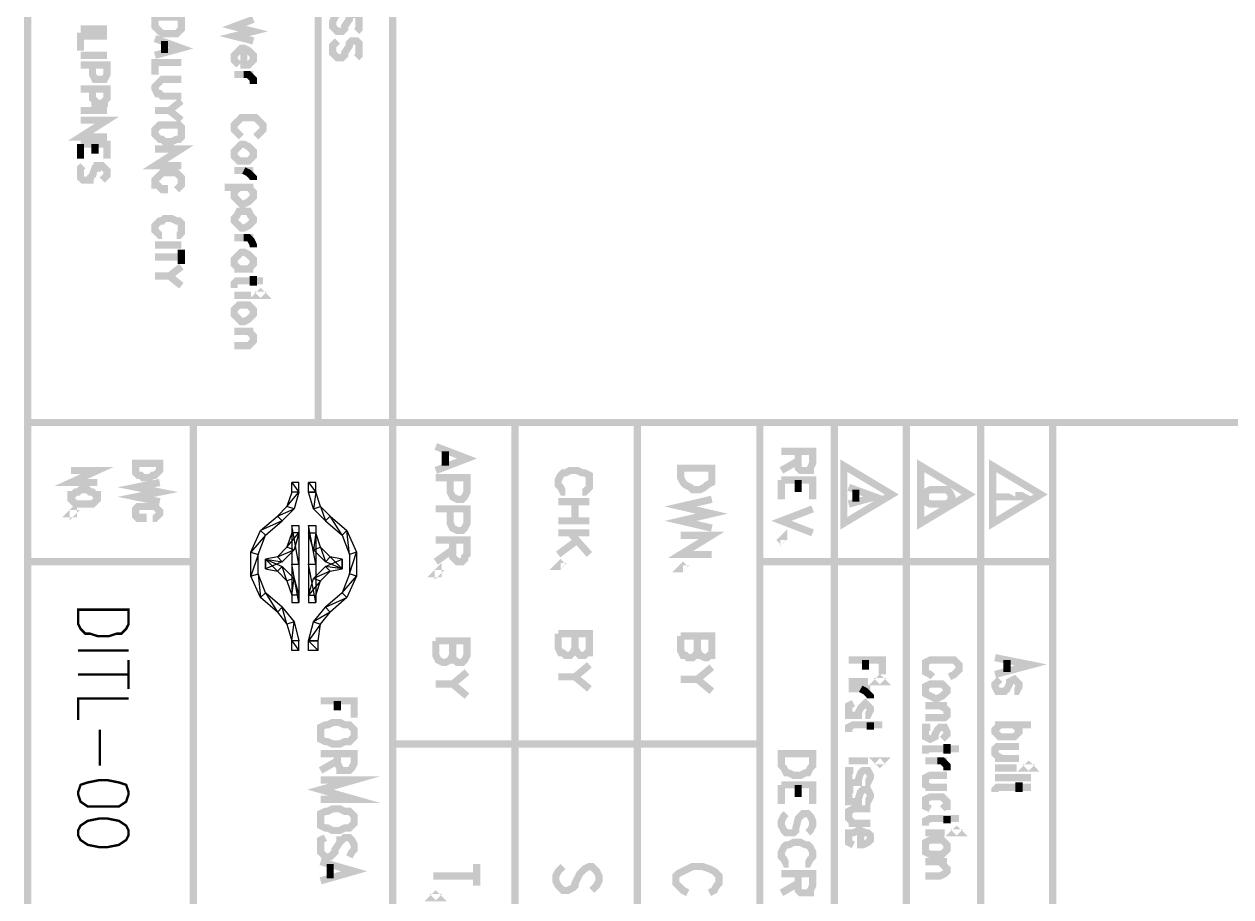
# Model space of a CAD drawing. Extents: x 0.7 to 7.6, y 0.2 to 11.5.
# Drawn here: x 0.685 to 2.361, y 1.188 to 2.4 of the extents above; entities that cross this region are included whole.
import ezdxf

# ---------------------------------------------------------------- set-up
doc = ezdxf.new("R2010")
doc.units = 0
doc.layers.get('0').update_dxf_attribs({"linetype": 'CONTINUOUS'})

msp = doc.modelspace()

# ---------------------------------------------------------------- linework, layer by layer
at = {"color": 0}
for points, const_width in [([(0.689996, 0.276693), (0.689996, 11.1467)], 0.009999), ([(1.19667, 0.276693), (1.19667, 11.1467)], 0.009999), ([(1.09332, 1.84668), (1.09332, 4.62999)], 0.009999), ([(1.14665, 2.38997), (1.15001, 2.39333), (1.15001, 2.39665), (1.15001, 2.40332), (1.15001, 2.41), (1.14665, 2.41336), (1.14334, 2.41336), (1.13997, 2.41336), (1.13666, 2.41), (1.13666, 2.40668), (1.12999, 2.39665), (1.12999, 2.39333), (1.12668, 2.38997), (1.12332, 2.38997), (1.12001, 2.38997), (1.11664, 2.39333), (1.11334, 2.39665), (1.11334, 2.40332), (1.11664, 2.41), (1.12001, 2.41336)], 0.009999), ([(0.800022, 2.39333), (0.763346, 2.39333)], 0.009999), ([(1.00331, 2.40668), (0.976671, 2.39665), (1.00331, 2.38997), (0.976671, 2.38336), (1.00331, 2.37668)], 0.009999), ([(0.800022, 2.38336), (0.763346, 2.38336), (0.763346, 2.36333)], 0.009999), ([(0.866644, 2.37999), (0.903321, 2.36664), (0.866644, 2.35667)], 0.009999), ([(0.879992, 2.37668), (0.879992, 2.36003)], 0.009999), ([(1.14665, 2.35335), (1.15001, 2.35667), (1.15001, 2.36003), (1.15001, 2.37001), (1.15001, 2.37332), (1.14665, 2.37668), (1.14334, 2.37668), (1.13997, 2.37668), (1.13666, 2.37332), (1.13666, 2.37001), (1.12999, 2.36003), (1.12999, 2.35667), (1.12668, 2.35335), (1.12332, 2.35335), (1.12001, 2.35335), (1.11664, 2.35667), (1.11334, 2.36003), (1.11334, 2.37001), (1.11664, 2.37332), (1.12001, 2.37668)], 0.009999), ([(0.990018, 2.36664), (0.990018, 2.34332), (0.99669, 2.34332), (1, 2.34668), (1.00331, 2.34999), (1.00331, 2.35667), (1, 2.36003), (0.99669, 2.36333), (0.990018, 2.36664), (0.986654, 2.36664), (0.983344, 2.36333), (0.979981, 2.36003), (0.976671, 2.35667), (0.976671, 2.34999), (0.979981, 2.34668), (0.983344, 2.34332)], 0.009999), ([(0.800022, 2.35667), (0.763346, 2.35667)], 0.009999), ([(0.763346, 2.34332), (0.800022, 2.34332), (0.800022, 2.33003), (0.796658, 2.32335), (0.793349, 2.32335), (0.786675, 2.32335), (0.783311, 2.32335), (0.780003, 2.33003), (0.780003, 2.34332)], 0.009999), ([(0.903321, 2.34668), (0.866644, 2.34668), (0.866644, 2.33003)], 0.009999), ([(1.00331, 2.33003), (0.976671, 2.33003)], 0.009999), ([(0.990018, 2.33003), (0.99669, 2.33003), (1, 2.32667), (1.00331, 2.32335), (1.00331, 2.31668)], 0.009999), ([(0.763346, 2.31), (0.800022, 2.31), (0.800022, 2.29665), (0.796658, 2.29335), (0.796658, 2.28999), (0.793349, 2.28999), (0.786675, 2.28999), (0.783311, 2.28999), (0.783311, 2.29335), (0.780003, 2.29665), (0.780003, 2.31)], 0.009999), ([(0.903321, 2.32335), (0.876682, 2.32335), (0.873318, 2.31999), (0.870008, 2.31668), (0.866644, 2.31332), (0.866644, 2.31), (0.870008, 2.30333), (0.873318, 2.30333), (0.876682, 2.30003), (0.903321, 2.30003)], 0.009999), ([(0.903321, 2.29335), (0.886664, 2.28), (0.866644, 2.28)], 0.009999), ([(0.800022, 2.28), (0.763346, 2.28)], 0.009999), ([(0.903321, 2.26665), (0.886664, 2.28)], 0.009999), ([(0.763346, 2.26665), (0.800022, 2.26665), (0.763346, 2.24333), (0.800022, 2.24333)], 0.009999), ([(1.00667, 2.24333), (1.00998, 2.24669), (1.01335, 2.25), (1.01666, 2.25331), (1.01666, 2.25999), (1.01335, 2.26335), (1.00998, 2.26665), (1.00667, 2.27001), (1, 2.27001), (0.990018, 2.27001), (0.986654, 2.27001), (0.983344, 2.26665), (0.979981, 2.26335), (0.976671, 2.25999), (0.976671, 2.25331), (0.979981, 2.25), (0.983344, 2.24669), (0.986654, 2.24333)], 0.009999), ([(0.763346, 2.23335), (0.800022, 2.23335), (0.800022, 2.21332)], 0.009999), ([(0.763346, 2.23335), (0.763346, 2.21332)], 0.009999), ([(0.783311, 2.23335), (0.783311, 2.22)], 0.009999), ([(0.866644, 2.22667), (0.903321, 2.22667), (0.866644, 2.20335), (0.903321, 2.20335)], 0.009999), ([(0.793349, 2.18332), (0.796658, 2.18668), (0.800022, 2.19), (0.800022, 2.19667), (0.796658, 2.19997), (0.793349, 2.20335), (0.789985, 2.20335), (0.786675, 2.20335), (0.786675, 2.19997), (0.783311, 2.19997), (0.780003, 2.19), (0.776693, 2.18668), (0.776693, 2.18332), (0.773329, 2.18332), (0.766656, 2.18332), (0.763346, 2.18668), (0.763346, 2.19), (0.763346, 2.19667), (0.763346, 2.19997), (0.766656, 2.20335)], 0.009999), ([(0.896647, 2.16997), (0.900011, 2.17333), (0.903321, 2.17665), (0.903321, 2.18332), (0.903321, 2.18668), (0.900011, 2.19), (0.896647, 2.19336), (0.889974, 2.19336), (0.879992, 2.19336), (0.876682, 2.19336), (0.873318, 2.19), (0.870008, 2.18668), (0.866644, 2.18332), (0.866644, 2.17665), (0.870008, 2.17665), (0.873318, 2.17333), (0.876682, 2.16997), (0.879992, 2.16997), (0.879992, 2.17665)], 0.009999), ([(1.00331, 2.19667), (0.976671, 2.19667)], 0.009999), ([(0.990018, 2.19667), (0.99669, 2.19336), (1, 2.19), (1.00331, 2.18668), (1.00331, 2.18332)], 0.009999), ([(1.00331, 2.17333), (0.963325, 2.17333)], 0.009999), ([(0.99669, 2.17333), (1, 2.16997), (1.00331, 2.16667), (1.00331, 2.16), (1, 2.15668), (0.99669, 2.15332), (0.990018, 2.15001), (0.986654, 2.15001), (0.983344, 2.15332), (0.979981, 2.15668), (0.976671, 2.16), (0.976671, 2.16667), (0.979981, 2.16997), (0.983344, 2.17333)], 0.009999), ([(0.896647, 2.10667), (0.900011, 2.10667), (0.903321, 2.11003), (0.903321, 2.11333), (0.903321, 2.12001), (0.903321, 2.12332), (0.900011, 2.12668), (0.896647, 2.12668), (0.889974, 2.12999), (0.879992, 2.12999), (0.876682, 2.12668), (0.873318, 2.12668), (0.870008, 2.12332), (0.866644, 2.12001), (0.866644, 2.11333), (0.870008, 2.11003), (0.873318, 2.10667), (0.876682, 2.10667)], 0.009999), ([(0.903321, 2.09332), (0.866644, 2.09332)], 0.009999), ([(1.00331, 2.10335), (0.976671, 2.10335)], 0.009999), ([(0.990018, 2.10335), (0.99669, 2.10335), (1, 2.09999), (1.00331, 2.09332), (1.00331, 2.09)], 0.009999), ([(0.903321, 2.07667), (0.866644, 2.07667)], 0.009999), ([(0.903321, 2.08664), (0.903321, 2.06668)], 0.009999), ([(0.99669, 2.06), (1, 2.06332), (1.00331, 2.06668), (1.00331, 2.07335), (1, 2.07667), (0.99669, 2.08003), (0.990018, 2.08333), (0.986654, 2.08333), (0.983344, 2.08003), (0.979981, 2.07667), (0.976671, 2.07335), (0.976671, 2.06668), (0.979981, 2.06332), (0.983344, 2.06)], 0.009999), ([(0.903321, 2.06332), (0.886664, 2.05003), (0.866644, 2.05003)], 0.009999), ([(1.00331, 2.06), (0.976671, 2.06)], 0.009999), ([(0.903321, 2.03668), (0.886664, 2.05003)], 0.009999), ([(1.01666, 2.04335), (0.983344, 2.04335), (0.979981, 2.04335), (0.976671, 2.03999), (0.976671, 2.03331)], 0.009999), ([(1.00331, 2.05003), (1.00331, 2.03668)], 0.009999), ([(1, 2.02333), (0.976671, 2.02333)], 0.009999), ([(1.00331, 1.97331), (0.976671, 1.97331)], 0.009999), ([(0.99669, 1.97331), (1, 1.97), (1.00331, 1.96669), (1.00331, 1.96001), (1, 1.95665), (0.99669, 1.95335), (0.976671, 1.95335)], 0.009999), ([(0.689996, 1.84668), (1.19667, 1.84668)], 0.009999), ([(0.919976, 1.84668), (0.919976, 0.276693)], 0.009999), ([(1.70665, 0.276693), (1.70665, 1.84668), (1.19667, 1.84668)], 0.009999), ([(1.36664, 0.276693), (1.36664, 1.84668)], 0.009999), ([(1.53668, 0.276693), (1.53668, 1.84668)], 0.009999), ([(1.70665, 1.84668), (7.53999, 1.84668)], 0.009999), ([(1.81, 0.276693), (1.81, 1.84668)], 0.009999), ([(1.91, 0.276693), (1.91, 1.84668)], 0.009999), ([(2.01335, 0.276693), (2.01335, 1.84668)], 0.009999), ([(2.11333, 0.276693), (2.11333, 1.84668)], 0.009999), ([(1.25667, 1.81332), (1.30002, 1.79665), (1.25667, 1.78)], 0.009999), ([(1.27002, 1.80664), (1.27002, 1.78668)], 0.009999), ([(1.73665, 1.80664), (1.78, 1.80664), (1.78, 1.78999), (1.77669, 1.78331), (1.77669, 1.78), (1.77333, 1.78), (1.76665, 1.78), (1.76335, 1.78), (1.75999, 1.78331), (1.75999, 1.78999), (1.75999, 1.80664)], 0.009999), ([(1.75999, 1.79335), (1.73665, 1.78)], 0.009999), ([(0.75, 1.78), (0.786675, 1.78), (0.75, 1.76335), (0.786675, 1.76335)], 0.009999), ([(1.46001, 1.75), (1.46332, 1.75), (1.47, 1.75667), (1.47, 1.75999), (1.47, 1.76665), (1.47, 1.77333), (1.46332, 1.77669), (1.46001, 1.77669), (1.45335, 1.78), (1.44336, 1.78), (1.43668, 1.77669), (1.43332, 1.77669), (1.43001, 1.77333), (1.42665, 1.76665), (1.42665, 1.75999), (1.43001, 1.75667), (1.43332, 1.75), (1.43668, 1.75)], 0.009999), ([(0.873318, 1.76335), (0.840007, 1.75667), (0.873318, 1.75), (0.840007, 1.74333), (0.873318, 1.73665)], 0.009999), ([(1.25667, 1.77001), (1.30002, 1.77001), (1.30002, 1.75), (1.29666, 1.74333), (1.29335, 1.74001), (1.28668, 1.74001), (1.28, 1.74333), (1.27669, 1.75), (1.27669, 1.77001)], 0.009999), ([(1.73665, 1.76665), (1.78, 1.76665), (1.78, 1.74001)], 0.009999), ([(1.73665, 1.76665), (1.73665, 1.74001)], 0.009999), ([(1.75999, 1.76665), (1.75999, 1.75)], 0.009999), ([(1.83003, 1.75667), (1.86664, 1.74333), (1.83003, 1.73335)], 0.009999), ([(1.63997, 1.74001), (1.59668, 1.72999), (1.63997, 1.72), (1.59668, 1.71001), (1.63997, 1.69997)], 0.009999), ([(1.84, 1.75331), (1.84, 1.73665)], 0.009999), ([(2.06668, 1.75), (2.06668, 1.74669), (2.07335, 1.74333), (2.03331, 1.74333)], 0.009999), ([(0.863336, 1.71332), (0.866644, 1.71332), (0.870008, 1.71669), (0.873318, 1.72), (0.873318, 1.72331), (0.870008, 1.72667), (0.866644, 1.72999), (0.863336, 1.72999), (0.860026, 1.72999), (0.849989, 1.72999), (0.846679, 1.72999), (0.843317, 1.72999), (0.840007, 1.72667), (0.840007, 1.72331), (0.840007, 1.72), (0.840007, 1.71669), (0.843317, 1.71332), (0.846679, 1.71332), (0.849989, 1.71332), (0.849989, 1.72)], 0.009999), ([(1.25667, 1.72667), (1.30002, 1.72667), (1.30002, 1.70665), (1.29666, 1.69997), (1.29335, 1.69667), (1.28668, 1.69667), (1.28, 1.69997), (1.27669, 1.70665), (1.27669, 1.72667)], 0.009999), ([(1.42665, 1.73665), (1.47, 1.73665)], 0.009999), ([(1.44997, 1.73665), (1.44997, 1.71001)], 0.009999), ([(1.78, 1.72667), (1.73665, 1.71001), (1.78, 1.69336)], 0.009999), ([(1.47, 1.71001), (1.42665, 1.71001)], 0.009999), ([(1.42665, 1.69336), (1.47, 1.69336)], 0.009999), ([(1.47, 1.66336), (1.44336, 1.69336)], 0.009999), ([(1.59668, 1.69), (1.63997, 1.69), (1.59668, 1.66336), (1.63997, 1.66336)], 0.009999), ([(1.74001, 1.68332), (1.74001, 1.68668), (1.73665, 1.68332), (1.74001, 1.68001)], 0.009999), ([(1.25667, 1.68332), (1.30002, 1.68332), (1.30002, 1.66336), (1.29666, 1.66), (1.29666, 1.65668), (1.29335, 1.65332), (1.28668, 1.65332), (1.28331, 1.65668), (1.28, 1.66), (1.28, 1.66336), (1.28, 1.68332)], 0.009999), ([(1.45335, 1.68332), (1.42665, 1.66336)], 0.009999), ([(1.28, 1.66997), (1.25667, 1.65332)], 0.009999), ([(0.919976, 1.65332), (0.689996, 1.65332)], 0.009999), ([(1.43332, 1.64665), (1.43001, 1.65001), (1.42665, 1.64665), (1.43001, 1.64665)], 0.009999), ([(1.60335, 1.64333), (1.59999, 1.64665), (1.59668, 1.64333), (1.59999, 1.64333)], 0.009999), ([(1.70665, 1.65332), (2.11333, 1.65332)], 0.009999), ([(1.25667, 1.54335), (1.30002, 1.54335), (1.30002, 1.52333), (1.29666, 1.51665), (1.29335, 1.51335), (1.28668, 1.51335), (1.28331, 1.51665), (1.28, 1.51665), (1.28, 1.52333), (1.28, 1.54335)], 0.009999), ([(1.28, 1.52333), (1.27669, 1.51665), (1.27002, 1.51335), (1.26666, 1.51335), (1.25998, 1.51665), (1.25667, 1.52333), (1.25667, 1.54335)], 0.009999), ([(1.42665, 1.55333), (1.47, 1.55333), (1.47, 1.53331), (1.47, 1.52669), (1.46669, 1.52669), (1.46332, 1.52333), (1.45665, 1.52333), (1.45335, 1.52669), (1.44997, 1.53331), (1.44997, 1.55333)], 0.009999), ([(1.44997, 1.53331), (1.44667, 1.52669), (1.44336, 1.52333), (1.43668, 1.52333), (1.43332, 1.52669), (1.43001, 1.52669), (1.42665, 1.53331), (1.42665, 1.55333)], 0.009999), ([(1.59668, 1.55003), (1.63997, 1.55003), (1.63997, 1.53), (1.63997, 1.52333), (1.63667, 1.52333), (1.63336, 1.52001), (1.62999, 1.52001), (1.62332, 1.52333), (1.62001, 1.53), (1.62001, 1.55003)], 0.009999), ([(1.62001, 1.53), (1.62001, 1.52333), (1.61664, 1.52333), (1.61333, 1.52001), (1.60667, 1.52001), (1.60335, 1.52333), (1.59999, 1.52333), (1.59668, 1.53), (1.59668, 1.55003)], 0.009999), ([(0.830024, 1.53), (0.759983, 1.53)], 0.003333), ([(2.03331, 1.52001), (2.08333, 1.50999), (2.03331, 1.49669)], 0.009999), ([(0.830024, 1.51665), (0.830024, 1.47667)], 0.003333), ([(1.47, 1.50999), (1.44997, 1.49333), (1.47, 1.47667)], 0.009999), ([(1.63997, 1.50667), (1.62001, 1.49001), (1.63997, 1.47331)], 0.009999), ([(1.83003, 1.51665), (1.87668, 1.51665), (1.87668, 1.49669)], 0.009999), ([(1.85335, 1.51665), (1.85335, 1.50331)], 0.009999), ([(1.97, 1.49333), (1.97667, 1.49669), (1.97999, 1.5), (1.98335, 1.50331), (1.98335, 1.50999), (1.97999, 1.51335), (1.97667, 1.51665), (1.97, 1.51665), (1.96332, 1.51665), (1.95335, 1.51665), (1.94667, 1.51665), (1.94336, 1.51665), (1.93668, 1.51335), (1.93668, 1.50999), (1.93668, 1.50331), (1.93668, 1.5), (1.94336, 1.49669), (1.94667, 1.49333)], 0.009999), ([(2.05003, 1.51665), (2.05003, 1.5)], 0.009999), ([(0.830024, 1.49669), (0.759983, 1.49669)], 0.003333), ([(1.30002, 1.5), (1.28, 1.48335), (1.30002, 1.46669)], 0.009999), ([(1.44997, 1.49333), (1.42665, 1.49333)], 0.009999), ([(1.62001, 1.49001), (1.59668, 1.49001)], 0.009999), ([(1.85667, 1.48665), (1.83003, 1.48665)], 0.009999), ([(2.06, 1.47331), (2.06332, 1.47331), (2.06668, 1.47999), (2.06668, 1.48335), (2.06332, 1.48665), (2.06, 1.49001), (2.05333, 1.48665), (2.05333, 1.48335), (2.05003, 1.47667), (2.04665, 1.47331), (2.04335, 1.47331), (2.03999, 1.47331), (2.03668, 1.47331), (2.03331, 1.47999), (2.03331, 1.48335), (2.03668, 1.48665), (2.03999, 1.49001)], 0.009999), ([(1.28, 1.48335), (1.25667, 1.48335)], 0.009999), ([(1.86003, 1.47667), (1.83003, 1.47667)], 0.009999), ([(1.84668, 1.47667), (1.85335, 1.47331), (1.85667, 1.47), (1.86003, 1.46669), (1.86003, 1.46332)], 0.009999), ([(0.830024, 1.46332), (0.759983, 1.46332), (0.759983, 1.43332)], 0.003333), ([(1.09668, 1.46001), (1.14334, 1.46001), (1.14334, 1.43668)], 0.009999), ([(1.12001, 1.46001), (1.12001, 1.44667)], 0.009999), ([(1.85335, 1.44), (1.85667, 1.44), (1.86003, 1.44667), (1.86003, 1.44997), (1.85667, 1.45335), (1.85335, 1.45665), (1.84999, 1.45335), (1.84668, 1.44997), (1.84332, 1.44336), (1.84332, 1.44), (1.83664, 1.44), (1.83003, 1.44), (1.83003, 1.44667), (1.83003, 1.44997), (1.83003, 1.45335), (1.83664, 1.45665)], 0.009999), ([(1.96669, 1.45335), (1.93668, 1.45335)], 0.009999), ([(1.95665, 1.45335), (1.96332, 1.44997), (1.96669, 1.44667), (1.96669, 1.44), (1.96332, 1.43668), (1.95665, 1.43668), (1.93668, 1.43668)], 0.009999), ([(1.87668, 1.42665), (1.83664, 1.42665), (1.83003, 1.42333), (1.83003, 1.41997), (1.83003, 1.41667)], 0.009999), ([(1.86003, 1.43001), (1.86003, 1.41997)], 0.009999), ([(1.96001, 1.40668), (1.96332, 1.41), (1.96669, 1.41336), (1.96669, 1.41667), (1.96332, 1.42333), (1.96001, 1.42333), (1.95665, 1.42333), (1.95335, 1.41997), (1.94997, 1.41336), (1.94997, 1.41), (1.94336, 1.40668), (1.93668, 1.41), (1.93668, 1.41336), (1.93668, 1.41667), (1.93668, 1.42333), (1.94336, 1.42333)], 0.009999), ([(2.08333, 1.42665), (2.03331, 1.42665)], 0.009999), ([(2.06, 1.42665), (2.06332, 1.42333), (2.06668, 1.41997), (2.06668, 1.41667), (2.06332, 1.41336), (2.06, 1.41), (2.05333, 1.41), (2.04665, 1.41), (2.03999, 1.41), (2.03668, 1.41336), (2.03331, 1.41667), (2.03331, 1.41997), (2.03668, 1.42333), (2.03999, 1.42665)], 0.009999), ([(0.789985, 1.41997), (0.789985, 1.37001)], 0.003333), ([(1.09668, 1.38666), (1.14334, 1.38666), (1.14334, 1.37332), (1.13997, 1.36664), (1.13666, 1.36334), (1.13336, 1.36334), (1.12999, 1.36334), (1.12332, 1.36334), (1.12332, 1.36664), (1.12001, 1.37332), (1.12001, 1.38666)], 0.009999), ([(1.19667, 1.40001), (1.70665, 1.40001)], 0.009999), ([(1.98335, 1.39333), (1.94336, 1.39333), (1.93668, 1.39333), (1.93668, 1.38997), (1.93668, 1.38666)], 0.009999), ([(1.96669, 1.40001), (1.96669, 1.38666)], 0.009999), ([(2.06668, 1.39665), (2.04335, 1.39665), (2.03668, 1.39665), (2.03331, 1.39333), (2.03331, 1.38666), (2.03668, 1.38336), (2.04335, 1.37999)], 0.009999), ([(1.12001, 1.37668), (1.09668, 1.36334)], 0.009999), ([(1.85667, 1.37668), (1.83003, 1.37668)], 0.009999), ([(1.96669, 1.37668), (1.93668, 1.37668)], 0.009999), ([(1.95335, 1.37668), (1.96001, 1.37668), (1.96332, 1.37332), (1.96669, 1.37001), (1.96669, 1.36334)], 0.009999), ([(2.06668, 1.37999), (2.03331, 1.37999)], 0.009999), ([(1.85335, 1.34668), (1.85667, 1.34668), (1.86003, 1.35335), (1.86003, 1.35666), (1.85667, 1.36334), (1.85335, 1.36334), (1.84999, 1.36334), (1.84668, 1.36003), (1.84332, 1.34999), (1.84332, 1.34668), (1.83664, 1.34668), (1.83003, 1.34668), (1.83003, 1.35335), (1.83003, 1.35666), (1.83003, 1.36334), (1.83664, 1.36334)], 0.009999), ([(1.96669, 1.35666), (1.94336, 1.35666), (1.93668, 1.35335), (1.93668, 1.34999), (1.93668, 1.34668), (1.93668, 1.34332), (1.94336, 1.34001)], 0.009999), ([(2.06332, 1.36664), (2.03331, 1.36664)], 0.009999), ([(2.08333, 1.35335), (2.03331, 1.35335)], 0.009999), ([(1.09668, 1.34999), (1.14334, 1.34999), (1.09668, 1.33664), (1.14334, 1.32335), (1.09668, 1.32335)], 0.009999), ([(1.73665, 1.34332), (1.78, 1.34332), (1.78, 1.31668)], 0.009999), ([(1.73665, 1.34332), (1.73665, 1.31668)], 0.009999), ([(1.75999, 1.34332), (1.75999, 1.32666)], 0.009999), ([(1.85335, 1.31999), (1.85667, 1.31999), (1.86003, 1.32666), (1.86003, 1.33002), (1.85667, 1.33664), (1.85335, 1.33664), (1.84999, 1.33664), (1.84668, 1.33333), (1.84332, 1.32335), (1.84332, 1.31999), (1.83664, 1.31999), (1.83003, 1.31999), (1.83003, 1.32666), (1.83003, 1.33002), (1.83003, 1.33664), (1.83664, 1.33664)], 0.009999), ([(1.96669, 1.34001), (1.93668, 1.34001)], 0.009999), ([(2.08333, 1.34001), (2.04335, 1.34001), (2.03668, 1.34001), (2.03331, 1.33664), (2.03331, 1.33333)], 0.009999), ([(2.06668, 1.34668), (2.06668, 1.33333)], 0.009999), ([(1.96001, 1.31), (1.96332, 1.31331), (1.96669, 1.31331), (1.96669, 1.31999), (1.96332, 1.32335), (1.96001, 1.32666), (1.95335, 1.32666), (1.94997, 1.32666), (1.94336, 1.32666), (1.93668, 1.32335), (1.93668, 1.31999), (1.93668, 1.31331), (1.94336, 1.31)], 0.009999), ([(1.77333, 1.27669), (1.77669, 1.28), (1.78, 1.28668), (1.78, 1.29335), (1.77669, 1.30002), (1.77333, 1.30333), (1.77001, 1.30333), (1.76665, 1.30333), (1.76335, 1.30002), (1.75999, 1.29666), (1.75667, 1.28331), (1.75667, 1.28), (1.75331, 1.27669), (1.75, 1.27669), (1.74333, 1.27669), (1.74001, 1.28), (1.73665, 1.28668), (1.73665, 1.29335), (1.74001, 1.30002), (1.74333, 1.30333)], 0.009999), ([(1.86003, 1.31), (1.83664, 1.31), (1.83003, 1.30664), (1.83003, 1.30333), (1.83003, 1.30002), (1.83003, 1.29666), (1.83664, 1.28998)], 0.009999), ([(1.86003, 1.28998), (1.83003, 1.28998)], 0.009999), ([(1.98335, 1.29666), (1.94336, 1.29666), (1.93668, 1.29335), (1.93668, 1.28998), (1.93668, 1.28668)], 0.009999), ([(1.96669, 1.30002), (1.96669, 1.28998)], 0.009999), ([(1.13666, 1.24333), (1.13997, 1.25), (1.14334, 1.25331), (1.14334, 1.25998), (1.13997, 1.26666), (1.13666, 1.27002), (1.12999, 1.27002), (1.12668, 1.26666), (1.12332, 1.26666), (1.12332, 1.26335), (1.11664, 1.25331), (1.11664, 1.25), (1.11334, 1.24669), (1.11003, 1.24333), (1.10335, 1.24333), (1.09668, 1.25), (1.09668, 1.25331), (1.09668, 1.25998), (1.09668, 1.26666), (1.10335, 1.27002)], 0.009999), ([(1.84668, 1.28), (1.84668, 1.25998), (1.84999, 1.25998), (1.85667, 1.26335), (1.86003, 1.26666), (1.86003, 1.27333), (1.85667, 1.27669), (1.85335, 1.27669), (1.84668, 1.28), (1.84332, 1.28), (1.83664, 1.27669), (1.83003, 1.27669), (1.83003, 1.27333), (1.83003, 1.26666), (1.83003, 1.26335), (1.83664, 1.25998)], 0.009999), ([(1.96332, 1.27669), (1.93668, 1.27669)], 0.009999), ([(1.77001, 1.23334), (1.77333, 1.23334), (1.77669, 1.24002), (1.78, 1.24333), (1.78, 1.25), (1.77669, 1.25667), (1.77333, 1.25998), (1.77001, 1.25998), (1.76335, 1.26335), (1.75331, 1.26335), (1.74669, 1.25998), (1.74333, 1.25998), (1.74001, 1.25667), (1.73665, 1.25), (1.73665, 1.24333), (1.74001, 1.24002), (1.74333, 1.23334), (1.74669, 1.23334)], 0.009999), ([(1.09668, 1.23665), (1.14334, 1.22331), (1.09668, 1.21002)], 0.009999), ([(1.96669, 1.23665), (1.93668, 1.23665)], 0.009999), ([(1.95665, 1.23665), (1.96332, 1.22998), (1.96669, 1.22667), (1.96669, 1.22331), (1.96332, 1.22), (1.95665, 1.21669), (1.93668, 1.21669)], 0.009999), ([(1.11003, 1.23334), (1.11003, 1.21332)], 0.009999), ([(1.31331, 1.23334), (1.31331, 1.20334)], 0.009999), ([(1.47331, 1.19667), (1.47999, 1.20334), (1.48335, 1.21002), (1.48335, 1.21669), (1.47999, 1.22331), (1.47331, 1.22998), (1.47, 1.22998), (1.46332, 1.22667), (1.46001, 1.22331), (1.45665, 1.22), (1.44997, 1.20665), (1.44997, 1.20334), (1.44667, 1.19998), (1.44, 1.19667), (1.43332, 1.19667), (1.42665, 1.20334), (1.42333, 1.21002), (1.42333, 1.21669), (1.42665, 1.22331), (1.43332, 1.22998)], 0.009999), ([(1.63667, 1.19336), (1.64333, 1.19667), (1.64665, 1.20334), (1.65001, 1.20665), (1.65001, 1.21669), (1.64665, 1.22), (1.64333, 1.22331), (1.63667, 1.22667), (1.62668, 1.22998), (1.61333, 1.22998), (1.60667, 1.22667), (1.59999, 1.22331), (1.59332, 1.22), (1.59, 1.21669), (1.59, 1.20665), (1.59332, 1.20334), (1.59999, 1.19667), (1.60667, 1.19336)], 0.009999), ([(1.73665, 1.22), (1.78, 1.22), (1.78, 1.20334), (1.77669, 1.19667), (1.77669, 1.19336), (1.77333, 1.19336), (1.76665, 1.19336), (1.76335, 1.19336), (1.75999, 1.19667), (1.75999, 1.20334), (1.75999, 1.22)], 0.009999), ([(1.31331, 1.21669), (1.25331, 1.21669)], 0.009999), ([(1.75999, 1.20665), (1.73665, 1.19336)], 0.009999)]:
    msp.add_lwpolyline(points, dxfattribs=dict(at, const_width=const_width))
for points, const_width in [([(0.866644, 2.41), (0.903321, 2.41), (0.903321, 2.39665), (0.903321, 2.39333), (0.900011, 2.38997), (0.896647, 2.38667), (0.889974, 2.38667), (0.879992, 2.38667), (0.876682, 2.38667), (0.873318, 2.38997), (0.870008, 2.39333), (0.866644, 2.39665), (0.866644, 2.41)], 0.009999), ([(0.903321, 2.25331), (0.903321, 2.25667), (0.900011, 2.25999), (0.896647, 2.25999), (0.889974, 2.25999), (0.879992, 2.25999), (0.876682, 2.25999), (0.873318, 2.25999), (0.870008, 2.25667), (0.866644, 2.25331), (0.866644, 2.24669), (0.870008, 2.24333), (0.873318, 2.24001), (0.876682, 2.24001), (0.879992, 2.23665), (0.889974, 2.23665), (0.896647, 2.24001), (0.900011, 2.24001), (0.903321, 2.24333), (0.903321, 2.24669), (0.903321, 2.25331)], 0.009999), ([(1.00331, 2.22331), (1, 2.22667), (0.99669, 2.22999), (0.990018, 2.23335), (0.986654, 2.23335), (0.983344, 2.22999), (0.979981, 2.22667), (0.976671, 2.22331), (0.976671, 2.21669), (0.979981, 2.21332), (0.983344, 2.21001), (0.986654, 2.21001), (0.990018, 2.21001), (0.99669, 2.21001), (1, 2.21332), (1.00331, 2.21669), (1.00331, 2.22331)], 0.009999), ([(1.00331, 2.12999), (1, 2.13336), (0.99669, 2.13997), (0.990018, 2.13997), (0.986654, 2.13997), (0.983344, 2.13997), (0.979981, 2.13336), (0.976671, 2.12999), (0.976671, 2.12668), (0.979981, 2.12332), (0.983344, 2.12001), (0.986654, 2.11664), (0.990018, 2.11664), (0.99669, 2.12001), (1, 2.12332), (1.00331, 2.12668), (1.00331, 2.12999)], 0.009999), ([(1.01335, 2.02669), (1.00998, 2.02333), (1.01335, 2.02333), (1.01666, 2.02333), (1.01335, 2.02669)], 0.009999), ([(1.00331, 2.00331), (1, 2.00667), (0.99669, 2.00999), (0.990018, 2.00999), (0.986654, 2.00999), (0.983344, 2.00999), (0.979981, 2.00667), (0.976671, 2.00331), (0.976671, 1.99669), (0.979981, 1.99333), (0.983344, 1.99001), (0.986654, 1.98665), (0.990018, 1.98665), (0.99669, 1.99001), (1, 1.99333), (1.00331, 1.99669), (1.00331, 2.00331)], 0.009999), ([(0.840007, 1.78999), (0.873318, 1.78999), (0.873318, 1.78), (0.870008, 1.77669), (0.866644, 1.77333), (0.863336, 1.77333), (0.860026, 1.77001), (0.849989, 1.77001), (0.846679, 1.77333), (0.843317, 1.77333), (0.840007, 1.77669), (0.840007, 1.78), (0.840007, 1.78999)], 0.009999), ([(1.88997, 1.74669), (1.82335, 1.78668), (1.82335, 1.70665), (1.88997, 1.74669)], 0.009999), ([(1.99669, 1.74669), (1.93001, 1.78668), (1.93001, 1.70665), (1.99669, 1.74669)], 0.009999), ([(2.09668, 1.74669), (2.03, 1.78668), (2.03, 1.70665), (2.09668, 1.74669)], 0.009999), ([(1.59668, 1.78331), (1.63997, 1.78331), (1.63997, 1.77001), (1.63997, 1.76335), (1.63336, 1.75999), (1.62999, 1.75667), (1.62332, 1.75331), (1.61333, 1.75331), (1.61003, 1.75667), (1.60335, 1.75999), (1.59999, 1.76335), (1.59668, 1.77001), (1.59668, 1.78331)], 0.009999), ([(0.786675, 1.74669), (0.783311, 1.74669), (0.780003, 1.75), (0.776693, 1.75), (0.773329, 1.75331), (0.763346, 1.75331), (0.759983, 1.75), (0.756674, 1.75), (0.75331, 1.74669), (0.75, 1.74669), (0.75, 1.74001), (0.75331, 1.73665), (0.756674, 1.73335), (0.759983, 1.73335), (0.763346, 1.73335), (0.773329, 1.73335), (0.776693, 1.73335), (0.780003, 1.73335), (0.783311, 1.73665), (0.786675, 1.74001), (0.786675, 1.74669)], 0.009999), ([(1.97331, 1.74333), (1.97, 1.75), (1.96669, 1.75331), (1.95665, 1.75331), (1.94997, 1.75331), (1.94336, 1.75331), (1.93668, 1.75), (1.93668, 1.74333), (1.93668, 1.73665), (1.94336, 1.73335), (1.94997, 1.73335), (1.95665, 1.73335), (1.96669, 1.73335), (1.97, 1.73665), (1.97331, 1.74333)], 0.009999), ([(0.75331, 1.72), (0.75331, 1.72331), (0.75, 1.72), (0.75331, 1.72)], 0.009999), ([(1.25998, 1.63667), (1.25998, 1.63997), (1.25667, 1.63667), (1.25998, 1.63667)], 0.009999), ([(0.759983, 1.58664), (0.830024, 1.58664), (0.830024, 1.56668), (0.82666, 1.56), (0.819988, 1.55333), (0.813314, 1.55333), (0.803331, 1.55003), (0.786675, 1.55003), (0.776693, 1.55333), (0.770019, 1.55333), (0.763346, 1.56), (0.759983, 1.56668), (0.759983, 1.58664)], 0.003333), ([(1.87332, 1.49001), (1.87001, 1.48665), (1.87332, 1.48665), (1.87668, 1.48665), (1.87332, 1.49001)], 0.009999), ([(1.96669, 1.47667), (1.96332, 1.47999), (1.96001, 1.48335), (1.95335, 1.48335), (1.94997, 1.48335), (1.94336, 1.48335), (1.93668, 1.47999), (1.93668, 1.47667), (1.93668, 1.47331), (1.93668, 1.47), (1.94336, 1.46669), (1.94997, 1.46332), (1.95335, 1.46332), (1.96001, 1.46669), (1.96332, 1.47), (1.96669, 1.47331), (1.96669, 1.47667)], 0.009999), ([(1.14334, 1.41997), (1.13997, 1.42333), (1.13666, 1.42665), (1.12999, 1.42665), (1.12332, 1.43001), (1.11334, 1.43001), (1.10666, 1.42665), (1.10335, 1.42665), (1.09668, 1.42333), (1.09668, 1.41997), (1.09668, 1.41), (1.09668, 1.40668), (1.10335, 1.40332), (1.10666, 1.40332), (1.11334, 1.40001), (1.12332, 1.40001), (1.12999, 1.40332), (1.13666, 1.40332), (1.13997, 1.40668), (1.14334, 1.41), (1.14334, 1.41997)], 0.009999), ([(1.73665, 1.38666), (1.78, 1.38666), (1.78, 1.37001), (1.77669, 1.36664), (1.77333, 1.36003), (1.77001, 1.36003), (1.76335, 1.35666), (1.75331, 1.35666), (1.74669, 1.36003), (1.74333, 1.36003), (1.74001, 1.36664), (1.73665, 1.37001), (1.73665, 1.38666)], 0.009999), ([(1.87332, 1.37668), (1.87001, 1.37668), (1.87332, 1.37332), (1.87668, 1.37668), (1.87332, 1.37668)], 0.009999), ([(2.08003, 1.37001), (2.07667, 1.36664), (2.08003, 1.36664), (2.08333, 1.36664), (2.08003, 1.37001)], 0.009999), ([(0.830024, 1.33333), (0.82666, 1.34332), (0.816678, 1.34668), (0.800022, 1.34999), (0.789985, 1.34999), (0.773329, 1.34668), (0.763346, 1.34332), (0.759983, 1.33333), (0.759983, 1.33002), (0.763346, 1.31999), (0.773329, 1.31331), (0.789985, 1.31331), (0.800022, 1.31331), (0.816678, 1.31331), (0.82666, 1.31999), (0.830024, 1.33002), (0.830024, 1.33333)], 0.003333), ([(1.14334, 1.30002), (1.13997, 1.30333), (1.13666, 1.30664), (1.12999, 1.30664), (1.12332, 1.31), (1.11334, 1.31), (1.10666, 1.30664), (1.10335, 1.30664), (1.09668, 1.30333), (1.09668, 1.30002), (1.09668, 1.28998), (1.09668, 1.28668), (1.10335, 1.28331), (1.10666, 1.28331), (1.11334, 1.28), (1.12332, 1.28), (1.12999, 1.28331), (1.13666, 1.28331), (1.13997, 1.28668), (1.14334, 1.28998), (1.14334, 1.30002)], 0.009999), ([(0.830024, 1.28), (0.82666, 1.28668), (0.816678, 1.29335), (0.800022, 1.29666), (0.789985, 1.29666), (0.773329, 1.29335), (0.763346, 1.28668), (0.759983, 1.28), (0.759983, 1.27333), (0.763346, 1.26666), (0.773329, 1.25998), (0.789985, 1.25667), (0.800022, 1.25667), (0.816678, 1.25998), (0.82666, 1.26666), (0.830024, 1.27333), (0.830024, 1.28)], 0.003333), ([(1.97999, 1.28), (1.97667, 1.27669), (1.97999, 1.27669), (1.98335, 1.27669), (1.97999, 1.28)], 0.009999), ([(1.96669, 1.25998), (1.96332, 1.26335), (1.96001, 1.26666), (1.95335, 1.26666), (1.94997, 1.26666), (1.94336, 1.26666), (1.93668, 1.26335), (1.93668, 1.25998), (1.93668, 1.25331), (1.93668, 1.25), (1.94336, 1.24669), (1.94997, 1.24669), (1.95335, 1.24669), (1.96001, 1.24669), (1.96332, 1.25), (1.96669, 1.25331), (1.96669, 1.25998)], 0.009999), ([(1.25998, 1.18669), (1.25667, 1.19), (1.25331, 1.18669), (1.25667, 1.18669), (1.25998, 1.18669)], 0.009999)]:
    msp.add_lwpolyline(points, close=True, dxfattribs=dict(at, const_width=const_width))
for points in [[(1.06668, 1.76335), (1.05664, 1.76335), (1.06668, 1.75), (1.06668, 1.76335)], [(1.05664, 1.76335), (1.06668, 1.75), (1.05664, 1.75), (1.05664, 1.76335)], [(1.09001, 1.76335), (1.08002, 1.76335), (1.09001, 1.75), (1.09001, 1.76335)], [(1.08002, 1.76335), (1.09001, 1.75), (1.08002, 1.75), (1.08002, 1.76335)], [(1.06, 1.72667), (1.05002, 1.72999), (1.06668, 1.75), (1.06, 1.72667)], [(1.05002, 1.72999), (1.06668, 1.75), (1.05664, 1.75), (1.05002, 1.72999)], [(1.08002, 1.75), (1.09001, 1.75), (1.08664, 1.72667), (1.08002, 1.75)], [(1.09001, 1.75), (1.08664, 1.72667), (1.09668, 1.72999), (1.09001, 1.75)], [(1.03668, 1.71669), (1.06, 1.72667), (1.05002, 1.72999), (1.03668, 1.71669)], [(1.04335, 1.71001), (1.03668, 1.71669), (1.06, 1.72667), (1.04335, 1.71001)], [(1.08664, 1.72667), (1.09668, 1.72999), (1.10335, 1.71001), (1.08664, 1.72667)], [(1.09668, 1.72999), (1.10335, 1.71001), (1.11003, 1.71669), (1.09668, 1.72999)], [(1.03668, 1.71669), (1.04335, 1.71001), (1.01335, 1.69667), (1.03668, 1.71669)], [(1.04335, 1.71001), (1.01335, 1.69667), (1.02002, 1.69), (1.04335, 1.71001)], [(1.12668, 1.69), (1.11003, 1.71669), (1.10335, 1.71001), (1.12668, 1.69)], [(1.13336, 1.69667), (1.12668, 1.69), (1.11003, 1.71669), (1.13336, 1.69667)], [(1.01335, 1.69667), (1.02002, 1.69), (1, 1.66667), (1.01335, 1.69667)], [(1.06, 1.66997), (1.05002, 1.67333), (1.06668, 1.69336), (1.06, 1.66997)], [(1.05002, 1.67333), (1.06668, 1.69336), (1.05664, 1.69336), (1.05002, 1.67333)], [(1.05664, 1.65001), (1.06668, 1.65001), (1.05664, 1.70335), (1.05664, 1.65001)], [(1.06668, 1.65001), (1.05664, 1.70335), (1.06668, 1.70335), (1.06668, 1.65001)], [(1.08002, 1.65001), (1.09001, 1.65001), (1.08002, 1.70335), (1.08002, 1.65001)], [(1.09001, 1.65001), (1.08002, 1.70335), (1.09001, 1.70335), (1.09001, 1.65001)], [(1.08002, 1.69336), (1.09001, 1.69336), (1.08664, 1.66997), (1.08002, 1.69336)], [(1.09001, 1.69336), (1.08664, 1.66997), (1.09668, 1.67333), (1.09001, 1.69336)], [(1.13666, 1.66336), (1.13336, 1.69667), (1.12668, 1.69), (1.13666, 1.66336)], [(1.14665, 1.66667), (1.13666, 1.66336), (1.13336, 1.69667), (1.14665, 1.66667)], [(1.02002, 1.69), (1, 1.66667), (1.00998, 1.66336), (1.02002, 1.69)], [(1, 1.66667), (1.00998, 1.66336), (1, 1.63336), (1, 1.66667)], [(1.00998, 1.66336), (1, 1.63336), (1.00998, 1.63667), (1.00998, 1.66336)], [(1.02002, 1.65668), (1.04335, 1.65332), (1.03668, 1.66), (1.02002, 1.65668)], [(1.03668, 1.66), (1.06, 1.66997), (1.05002, 1.67333), (1.03668, 1.66)], [(1.04335, 1.65332), (1.03668, 1.66), (1.06, 1.66997), (1.04335, 1.65332)], [(1.08664, 1.66997), (1.09668, 1.67333), (1.10335, 1.65332), (1.08664, 1.66997)], [(1.09668, 1.67333), (1.10335, 1.65332), (1.11003, 1.66), (1.09668, 1.67333)], [(1.10335, 1.65332), (1.11003, 1.66), (1.12668, 1.64333), (1.10335, 1.65332)], [(1.11003, 1.66), (1.12668, 1.64333), (1.12668, 1.65668), (1.11003, 1.66)], [(1.14665, 1.63336), (1.13666, 1.63667), (1.14665, 1.66667), (1.14665, 1.63336)], [(1.13666, 1.63667), (1.14665, 1.66667), (1.13666, 1.66336), (1.13666, 1.63667)], [(1.04335, 1.64665), (1.03668, 1.63997), (1.02002, 1.65668), (1.04335, 1.64665)], [(1.03668, 1.63997), (1.02002, 1.65668), (1.02002, 1.64333), (1.03668, 1.63997)], [(1.02002, 1.64333), (1.02002, 1.65668), (1.04335, 1.65332), (1.02002, 1.64333)], [(1.05002, 1.62668), (1.04335, 1.64665), (1.03668, 1.63997), (1.05002, 1.62668)], [(1.06, 1.62999), (1.05002, 1.62668), (1.04335, 1.64665), (1.06, 1.62999)], [(1.05664, 1.59668), (1.06668, 1.59668), (1.05664, 1.65001), (1.05664, 1.59668)], [(1.06668, 1.59668), (1.05664, 1.65001), (1.06668, 1.65001), (1.06668, 1.59668)], [(1.08002, 1.59668), (1.09001, 1.59668), (1.08002, 1.65001), (1.08002, 1.59668)], [(1.09001, 1.59668), (1.08002, 1.65001), (1.09001, 1.65001), (1.09001, 1.59668)], [(1.10335, 1.64665), (1.11003, 1.63997), (1.08664, 1.62999), (1.10335, 1.64665)], [(1.12668, 1.65668), (1.12668, 1.64333), (1.10335, 1.64665), (1.12668, 1.65668)], [(1.12668, 1.64333), (1.10335, 1.64665), (1.11003, 1.63997), (1.12668, 1.64333)], [(1, 1.63336), (1.00998, 1.63667), (1.01335, 1.60335), (1, 1.63336)], [(1.00998, 1.63667), (1.01335, 1.60335), (1.02002, 1.61003), (1.00998, 1.63667)], [(1.05664, 1.60667), (1.06, 1.62999), (1.05002, 1.62668), (1.05664, 1.60667)], [(1.06668, 1.60667), (1.05664, 1.60667), (1.06, 1.62999), (1.06668, 1.60667)], [(1.08664, 1.62999), (1.09668, 1.62668), (1.08002, 1.60667), (1.08664, 1.62999)], [(1.09668, 1.62668), (1.08002, 1.60667), (1.09001, 1.60667), (1.09668, 1.62668)], [(1.11003, 1.63997), (1.08664, 1.62999), (1.09668, 1.62668), (1.11003, 1.63997)], [(1.12668, 1.61003), (1.14665, 1.63336), (1.13666, 1.63667), (1.12668, 1.61003)], [(1.13336, 1.60335), (1.12668, 1.61003), (1.14665, 1.63336), (1.13336, 1.60335)], [(1.01335, 1.60335), (1.02002, 1.61003), (1.03668, 1.58333), (1.01335, 1.60335)], [(1.02002, 1.61003), (1.03668, 1.58333), (1.04335, 1.59), (1.02002, 1.61003)], [(1.10335, 1.59), (1.13336, 1.60335), (1.12668, 1.61003), (1.10335, 1.59)], [(1.11003, 1.58333), (1.10335, 1.59), (1.13336, 1.60335), (1.11003, 1.58333)], [(1.05002, 1.56668), (1.04335, 1.59), (1.03668, 1.58333), (1.05002, 1.56668)], [(1.06, 1.56999), (1.05002, 1.56668), (1.04335, 1.59), (1.06, 1.56999)], [(1.10335, 1.59), (1.11003, 1.58333), (1.08664, 1.56999), (1.10335, 1.59)], [(1.11003, 1.58333), (1.08664, 1.56999), (1.09668, 1.56668), (1.11003, 1.58333)], [(1.05664, 1.54335), (1.06, 1.56999), (1.05002, 1.56668), (1.05664, 1.54335)], [(1.06668, 1.54335), (1.05664, 1.54335), (1.06, 1.56999), (1.06668, 1.54335)], [(1.08664, 1.56999), (1.09668, 1.56668), (1.08002, 1.54335), (1.08664, 1.56999)], [(1.09668, 1.56668), (1.08002, 1.54335), (1.09332, 1.54335), (1.09668, 1.56668)], [(1.06668, 1.54335), (1.05664, 1.54335), (1.06668, 1.53), (1.06668, 1.54335)], [(1.05664, 1.54335), (1.06668, 1.53), (1.05664, 1.53), (1.05664, 1.54335)], [(1.09332, 1.54335), (1.08002, 1.54335), (1.09332, 1.53), (1.09332, 1.54335)], [(1.08002, 1.54335), (1.09332, 1.53), (1.08002, 1.53), (1.08002, 1.54335)]]:
    msp.add_lwpolyline(points, close=True, dxfattribs=at)

doc.saveas('drawing.dxf')
